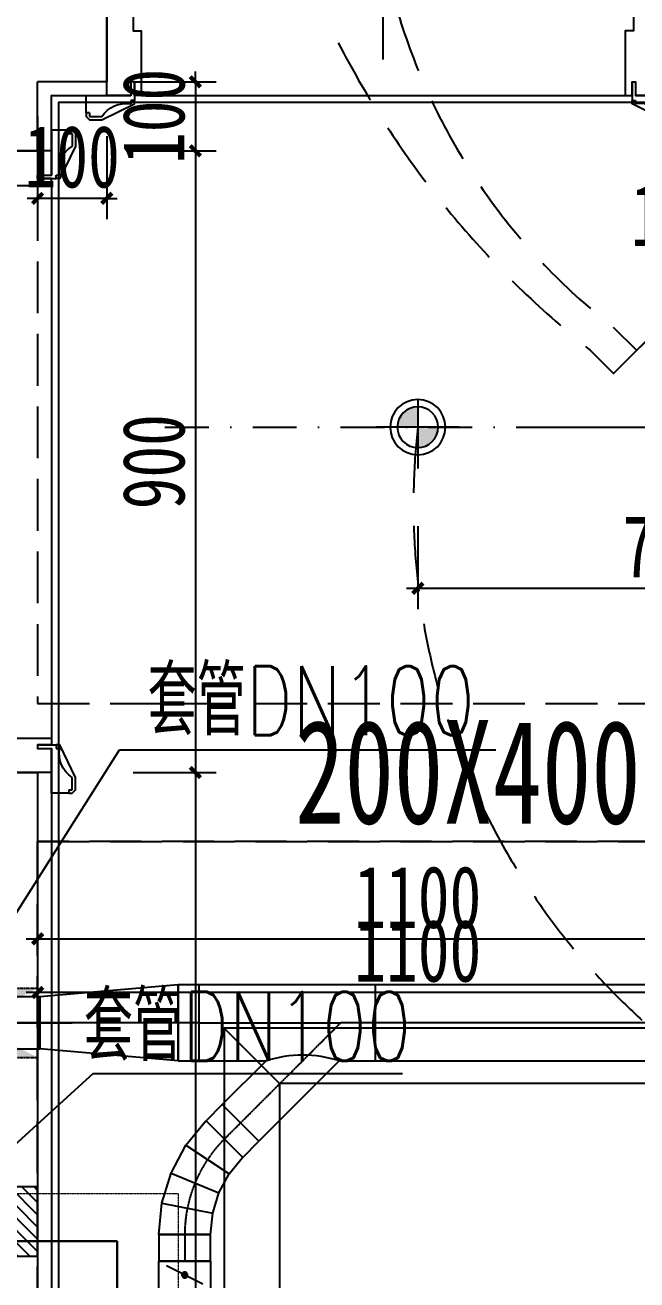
# Model space of a CAD drawing. Header units: millimetres. Extents: x -297 to 39764, y -29258 to 20315.
# Drawn here: x 10844 to 11729, y -19277 to -17460 of the extents above; entities that cross this region are included whole.
import ezdxf

# ---------------------------------------------------------------- set-up
doc = ezdxf.new("R2010")
doc.units = ezdxf.units.MM
for name, pattern in [('_DASH', [0.6, 0.4, -0.2]), ('CENTER2', [1.125, 0.75, -0.125, 0.125, -0.125]), ('DASH', [0.35, 0.25, -0.1]), ('DASHDOT', [1, 0.5, -0.25, 0, -0.25]), ('DASHDOT2', [12.7, 6.35, -3.175, 0, -3.175]), ('HIDDEN', [9.525, 6.35, -3.175]), ('HIDDEN2', [0.1875, 0.125, -0.0625])]:
    doc.linetypes.add(name, pattern=pattern)
doc.layers.get('Defpoints').update_dxf_attribs({"color": 250})
for name, color, linetype in [('.-P平面尺寸', 30, 'DASH'), ('.-P建筑梁位', 4, 'Continuous'), ('.P-中心线', 214, 'DASH'), ('.P-墙体尺寸标注', 252, 'Continuous'), ('.p-灯具连线', 6, 'Continuous'), ('.P-装饰轮廓', 180, 'Continuous'), ('.P-门', 4, 'Continuous'), ('.P-门套', 141, 'Continuous'), ('.PC-天花灯具', 203, 'Continuous'), ('.PC-天花造型', 163, 'Continuous'), ('.PC-灯具尺寸标注', 252, 'Continuous'), ('.PC-综合天花虚线层', 14, 'DASHDOT2'), ('.ZD-强电开关', 183, 'Continuous'), ('.ZD-插座虚线层', 214, 'DASH'), ('.ZD-点位标注', 252, 'Continuous'), ('.ZT-空调.检修口', 52, 'Continuous'), ('0-设备', 1, 'Continuous'), ('A-Wall', 2, 'Continuous'), ('A-索引', 57, 'Continuous'), ('DUCT-新风中心线', 5, 'CENTER2'), ('DUCT-新风管', 3, 'Continuous'), ('DUCT-新风管端线', 2, 'Continuous'), ('DUCT-新风阀门', 7, 'Continuous'), ('留孔', 1, 'Continuous'), ('空调套管', 1, 'Continuous')]:
    doc.layers.add(name, color=color, linetype=linetype)
doc.layers.add('ACS_DLJ_LNSG', color=4, linetype='DASHDOT', lineweight=20)
doc.layers.add('ACS_DLJ_QYG', color=1, linetype='Continuous', lineweight=30)
doc.styles.add('GOA_01_thin_0.75', font='romans.shx', dxfattribs={"width": 0.75, "bigfont": 'hzdx.shx'})
doc.styles.add('宋体', font='', dxfattribs={"width": 0.7, "height": 5})
doc.styles.add('文字样式', font='', dxfattribs={"width": 0.75})
doc.styles.get('宋体').set_extended_font_data('SimSun')
doc.styles.get('文字样式').set_extended_font_data('SimSun')
doc.dimstyles.new('西安1-40（内部尺寸）', dxfattribs={"dimscale": 30, "dimtxt": 3, "dimasz": 0.5, "dimexe": 1, "dimexo": 1, "dimgap": 0.5, "dimtad": 1, "dimdec": 0, "dimrnd": 5, "dimtxsty": '文字样式', "dimblk": 'ARCHTICK', "dimcen": 1, "dimdle": 0.55, "dimclrd": 252, "dimclre": 252, "dimclrt": 30, "dimadec": 0, "dimazin": 0, "dimtfac": 1, "dimtdec": 0, "dimtix": 1, "dimtmove": 2, "dimatfit": 3, "dimfxl": 5, "dimfxlon": 1, "dimarcsym": 0})

# ---------------------------------------------------------------- blocks, each defined once
blk = doc.blocks.new('A$C303A7B2C')
at = {"layer": '.P-门套', "ltscale": 300}
for p, q in [((-60, 25), (-65, 25)), ((-65, 25), (-65, 0)), ((-60, 25), (-60, 30)), ((-60, 30), (-42, 30)), ((-65, 0), (0, 0)), ((0, 7), (0, 11.4)), ((5, 7), (0, 7)), ((0, -20), (0, 0)), ((5, -20), (5, 7)), ((5, -20), (0, -20))]:
    blk.add_line(p, q, dxfattribs=at)
for centre, radius, start, end in [((-7.7, 52.1), 40.8, 212.7332, 280.031), ((-0.5, 11.4), 0.5, 0, 100.031)]:
    blk.add_arc(centre, radius, start, end, dxfattribs=at)
at = {"layer": 'A-索引', "color": 5}
blk.add_lwpolyline([(-65, 25), (-65, 30), (-60, 35), (-42, 35), (5, 12), (5, 7)], dxfattribs=at)
blk = doc.blocks.new('*U62')
at = {"layer": '.P-门'}
blk.add_lwpolyline([(-88, 0), (-88, -824), (-38, -824), (-38, 0)], close=True, dxfattribs=at)
at = {"layer": '.P-门', "color": 251, "linetype": 'DASH', "ltscale": 0.05}
blk.add_arc((-38, 0), 824, 180, 270, dxfattribs=at)
at = {"layer": '.P-门套', "ltscale": 15}
for points in [[(-860, 240), (-860, 220), (-865, 220), (-865, 240), (-900, 240), (-900, 0), (-875, 0), (-875, 20), (-870, 20), (-870, 0), (-862, 0), (-862, 0), (-862, 56), (-850, 56), (-850, 240)], [(-40, 240), (-40, 220), (-35, 220), (-35, 240), (0, 240), (0, 0), (-25, 0), (-25, 20), (-30, 20), (-30, 0), (-38, 0), (-38, 0), (-38, 56), (-50, 56), (-50, 240)]]:
    blk.add_lwpolyline(points, close=True, dxfattribs=at)
at = {"layer": '.P-门套', "linetype": 'ByBlock'}
blk.add_blockref('A$C303A7B2C', (-865, 240), dxfattribs=at)
at = {"layer": '.P-门套', "linetype": 'ByBlock', "xscale": -1}
blk.add_blockref('A$C303A7B2C', (-35, 240), dxfattribs=at)
at = {"layer": '.P-门套', "linetype": 'ByBlock', "xscale": -1, "rotation": 180}
blk.add_blockref('A$C303A7B2C', (-875, 0), dxfattribs=at)
at = {"layer": '.P-门套', "linetype": 'ByBlock', "rotation": 180}
blk.add_blockref('A$C303A7B2C', (-25, 0), dxfattribs=at)
blk = doc.blocks.new('_ArchTick')
at = {"color": 0, "linetype": 'ByBlock', "const_width": 0.4}
blk.add_lwpolyline([(-0.5, -0.5), (0.5, 0.5)], dxfattribs=at)
blk = doc.blocks.new('*D182')
at = {"layer": '.-P平面尺寸', "color": 252, "lineweight": -2, "transparency": 16777216}
for p, q in [((10861.9, -18632.9), (10861.9, -18812.9)), ((11961.9, -18632.9), (11961.9, -18812.9)), ((10845.4, -18782.9), (11978.4, -18782.9))]:
    blk.add_line(p, q, dxfattribs=at)
at = {"layer": 'Defpoints', "color": 0, "transparency": 16777216}
for p in [(10861.9, -18577.9), (11961.9, -18592.1), (11961.9, -18782.9)]:
    blk.add_point(p, dxfattribs=at)
at = {"layer": '.-P平面尺寸', "color": 252, "lineweight": -2, "transparency": 16777216, "xscale": 15, "yscale": 15, "zscale": 15, "rotation": 180}
blk.add_blockref('_ArchTick', (10861.9, -18782.9), dxfattribs=at)
at = {"layer": '.-P平面尺寸', "color": 252, "lineweight": -2, "transparency": 16777216, "xscale": 15, "yscale": 15, "zscale": 15}
blk.add_blockref('_ArchTick', (11961.9, -18782.9), dxfattribs=at)
at = {"layer": '.-P平面尺寸', "color": 30, "transparency": 16777216, "insert": (11411.9, -18722.9), "char_height": 90, "attachment_point": 5, "style": '文字样式'}
blk.add_mtext('1100', dxfattribs=at)
blk = doc.blocks.new('*U68')
at = {"layer": '.P-门'}
blk.add_lwpolyline([(0, 88), (-724, 88), (-724, 38), (0, 38)], close=True, dxfattribs=at)
at = {"layer": '.P-门', "color": 250, "linetype": 'DASH', "ltscale": 15}
blk.add_arc((-1.1, 39.1), 722.9, 89.9118, 180.0882, dxfattribs=at)
at = {"layer": '.P-门套', "ltscale": 15}
for points in [[(150, 760), (130, 760), (130, 765), (150, 765), (150, 800), (0, 800), (0, 775), (20, 775), (20, 770), (0, 770), (0, 762), (0, 762), (56, 762), (56, 750), (150, 750)], [(150, 40), (130, 40), (130, 35), (150, 35), (150, 0), (0, 0), (0, 25), (20, 25), (20, 30), (0, 30), (0, 38), (0, 38), (56, 38), (56, 50), (150, 50)]]:
    blk.add_lwpolyline(points, close=True, dxfattribs=at)
at = {"layer": '.P-门套', "linetype": 'ByBlock', "xscale": -1}
for p, rotation in [((0, 775), 90), ((150, 35), 270)]:
    blk.add_blockref('A$C303A7B2C', p, dxfattribs=dict(at, rotation=rotation))
at = {"layer": '.P-门套', "linetype": 'ByBlock'}
for p, rotation in [((150, 765), 270), ((0, 25), 90)]:
    blk.add_blockref('A$C303A7B2C', p, dxfattribs=dict(at, rotation=rotation))
blk = doc.blocks.new('A$Cd2e37dc6')
at = {"layer": '.-P建筑梁位', "color": 4, "linetype": 'DASH', "ltscale": 300}
for p, q in [((3900, 11078.4), (5800, 11078.4)), ((8250, 10878.4), (3900, 10878.4))]:
    blk.add_line(p, q, dxfattribs=at)
for points in [[(3900, 11928.4), (3900, 11078.4)], [(3900, 10878.4), (3900, 10243)], [(8700, 7978.4), (9700, 7978.4), (9700, 3078.4), (3900, 3078.4), (3900, 7878.4), (3900, 10878.4), (8700, 10878.4), (8700, 7978.4)]]:
    blk.add_lwpolyline(points, dxfattribs=at)
at = {"layer": '.-P建筑梁位', "color": 250, "linetype": 'DASH', "ltscale": 300, "style": '宋体', "width": 0.7}
blk.add_text('200X400', height=150, dxfattribs=at).set_placement((4272.5, 10904.5))
blk = doc.blocks.new('防眩光射灯')
h = blk.add_hatch(color=256)
h.dxf.hatch_style = 1
h.paths.add_polyline_path([(29.6, 0, 0.414214), (0, 29.6), (0, 0)])
h.paths.add_polyline_path([(0, 0), (-29.6, 0, 0.414214), (0, -29.6)])
for p, q in [((0, 40), (0, -60)), ((-60, 0), (60, 0))]:
    blk.add_line(p, q)
blk.add_lwpolyline([(0, 112, 0, 50, 0), (0, 87.2, 0, 0, 0), (0, 40, 0, 0, 0)], format="xyseb")
blk.add_circle((0, 0), 40)
at = {"color": 250}
blk.add_circle((0, 0), 29.6, dxfattribs=at)
blk = doc.blocks.new('retrrrrrrrr')
at = {"layer": '空调套管'}
h = blk.add_hatch(dxfattribs=at)
h.set_pattern_fill('ANSI31', color=250, scale=100, angle=-90)
h.set_pattern_definition([(315, (-41858.443, 56677.887), (8.8388348, 8.8388348), [])])
h.paths.add_polyline_path([(-88605.41381, 15731.11591), (-88405.41381, 15731.11591), (-88405.41381, 15831.11591), (-88605.41381, 15831.11591)])
at = {"layer": '0-设备', "color": 250}
for p, q in [((-88505.41381, 16118.7175), (-88287.16796, 16464.0911)), ((-88287.16796, 16464.0911), (-87742.64325, 16464.0911))]:
    blk.add_line(p, q, dxfattribs=at)
at = {"layer": 'ACS_DLJ_LNSG', "color": 250}
for p, q in [((-90682.64456, 15821.39079), (-88202.2038, 15821.39079)), ((-88202.2038, 15821.39079), (-88202.2038, 12586.13771))]:
    blk.add_line(p, q, dxfattribs=at)
at = {"layer": 'ACS_DLJ_QYG', "color": 250}
for p, q in [((-90794.39402, 15752.83079), (-88290.54307, 15752.83079)), ((-88290.54307, 15752.83079), (-88290.54307, 13051.44935))]:
    blk.add_line(p, q, dxfattribs=at)
at = {"layer": 'DUCT-新风中心线', "color": 250}
for p, q in [((-88402.2641, 16068.7175), (-88635.41381, 16068.7175)), ((-88202.2641, 16068.7175), (-88402.2641, 16068.7175)), ((-88171.92887, 16068.7175), (-88202.2641, 16068.7175)), ((-88171.92887, 16068.7175), (-87966.97887, 16068.7175)), ((-88111.90041, 15923.79597), (-87966.97887, 16068.7175)), ((-87916.97887, 16068.7175), (-87966.97887, 16068.7175)), ((-85575.9643, 16068.7175), (-87916.97887, 16068.7175)), ((-88135.27977, 15900.41661), (-88111.90041, 15923.79597)), ((-88135.35048, 15900.3459), (-88135.27977, 15900.41661)), ((-88192.6021, 15762.02826), (-88192.6021, 15762.12826)), ((-88192.6021, 15762.02826), (-88192.6021, 15723.66514))]:
    blk.add_line(p, q, dxfattribs=at)
blk.add_arc((-87997.13284, 15762.12826), 195.46926, 135, 180, dxfattribs=at)
at = {"layer": 'DUCT-新风管', "color": 250}
for p, q in [((-88202.2641, 16123.7175), (-88402.2641, 16106.2175)), ((-88171.92887, 16123.7175), (-88202.2641, 16123.7175)), ((-87916.97887, 16123.7175), (-88171.92887, 16123.7175)), ((-85575.9643, 16123.7175), (-87916.97887, 16123.7175)), ((-88402.2641, 16106.2175), (-88635.41381, 16106.2175)), ((-88402.2641, 16105.49695), (-88402.2641, 16106.2175)), ((-88402.2641, 16105.49695), (-88402.2641, 16106.2175)), ((-88402.2641, 16103.36298), (-88402.2641, 16105.49695)), ((-88402.2641, 16103.36298), (-88402.2641, 16105.49695)), ((-88402.2641, 16099.89761), (-88402.2641, 16103.36298)), ((-88402.2641, 16099.89761), (-88402.2641, 16103.36298)), ((-88402.2641, 16095.23401), (-88402.2641, 16099.89761)), ((-88402.2641, 16095.23401), (-88402.2641, 16099.89761)), ((-88402.2641, 16089.55138), (-88402.2641, 16095.23401)), ((-88402.2641, 16089.55138), (-88402.2641, 16095.23401)), ((-88402.2641, 16083.06813), (-88402.2641, 16089.55138)), ((-88402.2641, 16083.06813), (-88402.2641, 16089.55138)), ((-88402.2641, 16076.03339), (-88402.2641, 16083.06813)), ((-88402.2641, 16076.03339), (-88402.2641, 16083.06813)), ((-88402.2641, 16068.7175), (-88402.2641, 16076.03339)), ((-88402.2641, 16068.7175), (-88402.2641, 16076.03339)), ((-88402.2641, 16061.40161), (-88402.2641, 16068.7175)), ((-88402.2641, 16061.40161), (-88402.2641, 16068.7175)), ((-88402.2641, 16054.36687), (-88402.2641, 16061.40161)), ((-88402.2641, 16054.36687), (-88402.2641, 16061.40161)), ((-88402.2641, 16047.88362), (-88402.2641, 16054.36687)), ((-88402.2641, 16047.88362), (-88402.2641, 16054.36687)), ((-88402.2641, 16042.201), (-88402.2641, 16047.88362)), ((-88402.2641, 16042.201), (-88402.2641, 16047.88362)), ((-88402.2641, 16037.53739), (-88402.2641, 16042.201)), ((-88402.2641, 16037.53739), (-88402.2641, 16042.201)), ((-88635.41381, 16031.2175), (-88402.2641, 16031.2175)), ((-88402.2641, 16034.07202), (-88402.2641, 16037.53739)), ((-88402.2641, 16034.07202), (-88402.2641, 16037.53739)), ((-88402.2641, 16031.93805), (-88402.2641, 16034.07202)), ((-88402.2641, 16031.93805), (-88402.2641, 16034.07202)), ((-88402.2641, 16031.2175), (-88402.2641, 16031.93805)), ((-88402.2641, 16031.2175), (-88402.2641, 16031.93805)), ((-88202.2641, 16013.7175), (-88402.2641, 16031.2175)), ((-88202.2641, 16013.7175), (-88171.92887, 16013.7175)), ((-88171.92887, 16013.7175), (-88075.01188, 16013.7175)), ((-88138.41691, 15950.31247), (-88075.01188, 16013.7175)), ((-87968.94586, 16013.7175), (-88085.3839, 15897.27946)), ((-87968.94586, 16013.7175), (-87916.97887, 16013.7175)), ((-87916.97887, 16013.7175), (-85575.9643, 16013.7175)), ((-88138.41691, 15950.31247), (-88161.79627, 15926.93311)), ((-88190.8397, 15891.55904), (-88161.86698, 15926.8624)), ((-88161.86698, 15926.8624), (-88161.79627, 15926.93311)), ((-88108.76326, 15873.9001), (-88085.3839, 15897.27946)), ((-88212.36837, 15851.28173), (-88190.8397, 15891.55904)), ((-88128.47948, 15849.89128), (-88108.83397, 15873.82939)), ((-88108.83397, 15873.82939), (-88108.76326, 15873.9001)), ((-88225.62566, 15807.57831), (-88212.36837, 15851.28173)), ((-88143.0774, 15822.58048), (-88128.47948, 15849.89128)), ((-88230.1021, 15762.12826), (-88225.62566, 15807.57831)), ((-88152.06676, 15792.94653), (-88143.0774, 15822.58048)), ((-88155.1021, 15762.12826), (-88152.06676, 15792.94653)), ((-88230.1021, 15762.02826), (-88230.1021, 15762.12826)), ((-88230.1021, 15762.02826), (-88230.1021, 15723.66514)), ((-88155.1021, 15762.02826), (-88155.1021, 15762.12826)), ((-88155.1021, 15723.66514), (-88155.1021, 15762.02826)), ((-88230.1021, 15683.66514), (-88230.1021, 15723.66514)), ((-88155.1021, 15723.66514), (-88155.1021, 15683.66514))]:
    blk.add_line(p, q, dxfattribs=at)
blk.add_arc((-88021.97887, 15844.89576), 176.95559, 72.56061223, 107.43938777, dxfattribs=at)
at = {"layer": 'DUCT-新风管端线', "color": 250}
for p, q in [((-88202.2641, 16123.7175), (-88202.2641, 16013.7175)), ((-88202.2641, 16013.7175), (-88202.2641, 16123.7175)), ((-88171.92887, 16013.7175), (-88171.92887, 16123.7175)), ((-88171.92887, 16013.7175), (-88171.92887, 16123.7175)), ((-87916.97887, 16123.7175), (-87916.97887, 16013.7175)), ((-87916.97887, 16123.7175), (-87916.97887, 16013.7175)), ((-88402.2641, 16106.2175), (-88402.2641, 16031.2175)), ((-88085.3839, 15897.27946), (-88138.41691, 15950.31247)), ((-88085.3839, 15897.27946), (-88138.41691, 15950.31247)), ((-88161.79627, 15926.93311), (-88108.76326, 15873.9001)), ((-88161.79627, 15926.93311), (-88108.76326, 15873.9001)), ((-88190.8397, 15891.55904), (-88128.47948, 15849.89128)), ((-88212.36837, 15851.28173), (-88143.0774, 15822.58048)), ((-88225.62566, 15807.57831), (-88152.06676, 15792.94653)), ((-88155.1021, 15762.02826), (-88230.1021, 15762.02826)), ((-88230.1021, 15762.02826), (-88155.1021, 15762.02826)), ((-88230.1021, 15723.66514), (-88155.1021, 15723.66514)), ((-88155.1021, 15723.66514), (-88230.1021, 15723.66514))]:
    blk.add_line(p, q, dxfattribs=at)
at = {"layer": 'DUCT-新风阀门', "color": 250}
for p, q in [((-88166.3521, 15690.54014), (-88218.8521, 15716.79014)), ((-88196.71447, 15704.25641), (-88196.75206, 15703.46746)), ((-88196.75206, 15703.46746), (-88196.63965, 15702.68564)), ((-88196.52826, 15705.024), (-88196.71447, 15704.25641)), ((-88196.63965, 15702.68564), (-88196.38131, 15701.93923)), ((-88196.20014, 15705.74248), (-88196.52826, 15705.024)), ((-88196.38131, 15701.93923), (-88195.98639, 15701.2552)), ((-88195.74198, 15706.38587), (-88196.20014, 15705.74248)), ((-88195.98639, 15701.2552), (-88195.46914, 15700.65827)), ((-88195.17034, 15706.93093), (-88195.74198, 15706.38587)), ((-88195.46914, 15700.65827), (-88194.84828, 15700.17002)), ((-88195.38711, 15704.06557), (-88195.41256, 15703.53126)), ((-88195.41256, 15703.53126), (-88195.33644, 15703.0018)), ((-88195.261, 15704.5854), (-88195.38711, 15704.06557)), ((-88195.33644, 15703.0018), (-88195.16149, 15702.49631)), ((-88195.03879, 15705.07197), (-88195.261, 15704.5854)), ((-88194.50588, 15707.35796), (-88195.17034, 15706.93093)), ((-88195.16149, 15702.49631), (-88194.89403, 15702.03306)), ((-88194.72852, 15705.5077), (-88195.03879, 15705.07197)), ((-88194.89403, 15702.03306), (-88194.54374, 15701.62881)), ((-88194.84828, 15700.17002), (-88194.14623, 15699.80808)), ((-88194.34138, 15705.87683), (-88194.72852, 15705.5077)), ((-88194.59392, 15703.95152), (-88194.61212, 15703.56939)), ((-88194.61212, 15703.56939), (-88194.55768, 15703.19072)), ((-88194.50373, 15704.3233), (-88194.59392, 15703.95152)), ((-88194.55768, 15703.19072), (-88194.43255, 15702.8292)), ((-88194.54374, 15701.62881), (-88194.12327, 15701.29815)), ((-88193.7726, 15707.65152), (-88194.50588, 15707.35796)), ((-88194.3448, 15704.67129), (-88194.50373, 15704.3233)), ((-88194.43255, 15702.8292), (-88194.24127, 15702.49789)), ((-88194.12289, 15704.98292), (-88194.3448, 15704.67129)), ((-88193.89139, 15706.16602), (-88194.34138, 15705.87683)), ((-88194.24127, 15702.49789), (-88193.99075, 15702.20877)), ((-88194.14623, 15699.80808), (-88193.38837, 15699.58556)), ((-88194.12327, 15701.29815), (-88193.64783, 15701.05304)), ((-88193.84602, 15705.24692), (-88194.12289, 15704.98292)), ((-88193.99075, 15702.20877), (-88193.69003, 15701.97229)), ((-88193.3948, 15706.36483), (-88193.89139, 15706.16602)), ((-88193.52419, 15705.45375), (-88193.84602, 15705.24692)), ((-88192.99702, 15707.801), (-88193.7726, 15707.65152)), ((-88193.69003, 15701.97229), (-88193.34999, 15701.79699)), ((-88193.64783, 15701.05304), (-88193.13458, 15700.90233)), ((-88193.16903, 15705.59593), (-88193.52419, 15705.45375)), ((-88192.86955, 15706.46606), (-88193.3948, 15706.36483)), ((-88193.38837, 15699.58556), (-88192.6021, 15699.51048)), ((-88193.34999, 15701.79699), (-88192.98293, 15701.6892)), ((-88192.79338, 15705.66833), (-88193.16903, 15705.59593)), ((-88193.13458, 15700.90233), (-88192.6021, 15700.85149)), ((-88192.20717, 15707.801), (-88192.99702, 15707.801)), ((-88192.98293, 15701.6892), (-88192.6021, 15701.65284)), ((-88192.33464, 15706.46606), (-88192.86955, 15706.46606)), ((-88192.41082, 15705.66833), (-88192.79338, 15705.66833)), ((-88192.6021, 15701.65284), (-88192.22127, 15701.6892)), ((-88192.6021, 15700.85149), (-88192.06961, 15700.90233)), ((-88192.6021, 15699.51048), (-88191.81582, 15699.58556)), ((-88192.03517, 15705.59593), (-88192.41082, 15705.66833)), ((-88191.8094, 15706.36483), (-88192.33464, 15706.46606)), ((-88192.22127, 15701.6892), (-88191.8542, 15701.79699)), ((-88191.43159, 15707.65152), (-88192.20717, 15707.801)), ((-88192.06961, 15700.90233), (-88191.55637, 15701.05304)), ((-88191.68001, 15705.45375), (-88192.03517, 15705.59593)), ((-88191.8542, 15701.79699), (-88191.51416, 15701.97229)), ((-88191.81582, 15699.58556), (-88191.05796, 15699.80808)), ((-88191.31281, 15706.16602), (-88191.8094, 15706.36483)), ((-88191.35817, 15705.24692), (-88191.68001, 15705.45375)), ((-88191.55637, 15701.05304), (-88191.08092, 15701.29815)), ((-88191.51416, 15701.97229), (-88191.21345, 15702.20877)), ((-88190.69832, 15707.35796), (-88191.43159, 15707.65152)), ((-88191.0813, 15704.98292), (-88191.35817, 15705.24692)), ((-88190.86281, 15705.87683), (-88191.31281, 15706.16602)), ((-88191.21345, 15702.20877), (-88190.96292, 15702.49789)), ((-88190.85939, 15704.67129), (-88191.0813, 15704.98292)), ((-88191.08092, 15701.29815), (-88190.66045, 15701.62881)), ((-88191.05796, 15699.80808), (-88190.35591, 15700.17002)), ((-88190.96292, 15702.49789), (-88190.77164, 15702.8292)), ((-88190.47568, 15705.5077), (-88190.86281, 15705.87683)), ((-88190.70047, 15704.3233), (-88190.85939, 15704.67129)), ((-88190.77164, 15702.8292), (-88190.64652, 15703.19072)), ((-88190.61028, 15703.95152), (-88190.70047, 15704.3233)), ((-88190.03385, 15706.93093), (-88190.69832, 15707.35796)), ((-88190.66045, 15701.62881), (-88190.31016, 15702.03306)), ((-88190.64652, 15703.19072), (-88190.59207, 15703.56939)), ((-88190.59207, 15703.56939), (-88190.61028, 15703.95152)), ((-88190.1654, 15705.07197), (-88190.47568, 15705.5077)), ((-88190.35591, 15700.17002), (-88189.73505, 15700.65827)), ((-88190.31016, 15702.03306), (-88190.04271, 15702.49631)), ((-88189.94319, 15704.5854), (-88190.1654, 15705.07197)), ((-88190.04271, 15702.49631), (-88189.86775, 15703.0018)), ((-88189.46221, 15706.38587), (-88190.03385, 15706.93093)), ((-88189.81708, 15704.06557), (-88189.94319, 15704.5854)), ((-88189.86775, 15703.0018), (-88189.79163, 15703.53126)), ((-88189.79163, 15703.53126), (-88189.81708, 15704.06557)), ((-88189.73505, 15700.65827), (-88189.21781, 15701.2552)), ((-88189.00405, 15705.74248), (-88189.46221, 15706.38587)), ((-88189.21781, 15701.2552), (-88188.82288, 15701.93923)), ((-88188.67593, 15705.024), (-88189.00405, 15705.74248)), ((-88188.82288, 15701.93923), (-88188.56454, 15702.68564)), ((-88188.48972, 15704.25641), (-88188.67593, 15705.024)), ((-88188.56454, 15702.68564), (-88188.45214, 15703.46746)), ((-88188.45214, 15703.46746), (-88188.48972, 15704.25641))]:
    blk.add_line(p, q, dxfattribs=at)
at = {"layer": '留孔', "color": 250, "linetype": 'HIDDEN2', "ltscale": 0.5}
for p, q in [((-88605.41381, 16118.71751), (-88405.41381, 16118.7175)), ((-88405.41381, 16118.7175), (-88405.41381, 16018.7175)), ((-88605.41381, 16018.71751), (-88405.41381, 16018.7175))]:
    blk.add_line(p, q, dxfattribs=at)
at = {"layer": '留孔', "color": 250}
blk.add_line((-88655.41381, 16068.71751), (-88355.41381, 16068.7175), dxfattribs=at)
at = {"layer": '留孔', "color": 250, "linetype": 'HIDDEN2', "ltscale": 0.5}
blk.add_solid([(-88605.41381, 16018.71751), (-88405.41381, 16018.7175), (-88405.41381, 16118.7175), (-88605.41381, 16118.71751)], dxfattribs=at)
at = {"layer": '空调套管', "color": 250}
for points in [[(-88324.88702, 15995.16232), (-88505.41381, 15831.11591)], [(-88324.88702, 15995.16232), (-87877.52486, 15995.16232)]]:
    blk.add_lwpolyline(points, dxfattribs=at)
blk.add_lwpolyline([(-88605.41381, 15831.11591), (-88605.41381, 15731.11591), (-88405.41381, 15731.11591), (-88405.41381, 15831.11591)], close=True, dxfattribs=at)
at = {"layer": '0-设备', "color": 250, "insert": (-88246.44449, 16584.96576), "char_height": 100, "width": 597.1388019, "attachment_point": 1, "style": 'GOA_01_thin_0.75'}
blk.add_mtext('套管DN100', dxfattribs=at)
at = {"layer": '空调套管', "color": 250, "insert": (-88338.58664, 16113.51098), "char_height": 100, "width": 597.1388019, "attachment_point": 1, "style": 'GOA_01_thin_0.75'}
blk.add_mtext('套管DN100', dxfattribs=at)
blk = doc.blocks.new('*D692')
at = {"layer": '.P-墙体尺寸标注', "color": 252, "linetype": 'ByBlock', "lineweight": -2, "transparency": 16777216}
for p, q in [((10861.9, -18770.5), (10861.9, -18890.5)), ((11961.9, -18770.5), (11961.9, -18890.5)), ((11978.4, -18860.5), (10845.4, -18860.5))]:
    blk.add_line(p, q, dxfattribs=at)
at = {"layer": 'Defpoints', "color": 0, "linetype": 'ByBlock', "transparency": 16777216}
for p in [(10861.9, -18542.1), (11961.9, -18642.1), (10861.9, -18860.5)]:
    blk.add_point(p, dxfattribs=at)
at = {"layer": '.P-墙体尺寸标注', "color": 252, "linetype": 'ByBlock', "lineweight": -2, "transparency": 16777216, "xscale": 15, "yscale": 15, "zscale": 15, "rotation": 180}
blk.add_blockref('_ArchTick', (10861.9, -18860.5), dxfattribs=at)
at = {"layer": '.P-墙体尺寸标注', "color": 252, "linetype": 'ByBlock', "lineweight": -2, "transparency": 16777216, "xscale": 15, "yscale": 15, "zscale": 15}
blk.add_blockref('_ArchTick', (11961.9, -18860.5), dxfattribs=at)
at = {"layer": '.P-墙体尺寸标注', "color": 30, "linetype": 'ByBlock', "transparency": 16777216, "insert": (11411.9, -18800.5), "char_height": 90, "attachment_point": 5, "style": '文字样式'}
blk.add_mtext('1100', dxfattribs=at)
blk = doc.blocks.new('*D706')
at = {"layer": '.P-墙体尺寸标注', "color": 252, "linetype": 'ByBlock', "lineweight": -2, "transparency": 16777216}
for p, q in [((11761.9, -78.7), (11761.9, -198.7)), ((10961.9, -258.7), (10961.9, -138.7)), ((11778.4, -168.7), (10945.4, -168.7))]:
    blk.add_line(p, q, dxfattribs=at)
at = {"layer": 'Defpoints', "color": 0, "linetype": 'ByBlock', "transparency": 16777216}
for p in [(11761.9, 0), (10961.9, -168.7), (10961.9, -17542.1)]:
    blk.add_point(p, dxfattribs=at)
at = {"layer": '.P-墙体尺寸标注', "color": 252, "linetype": 'ByBlock', "lineweight": -2, "transparency": 16777216, "xscale": 15, "yscale": 15, "zscale": 15, "rotation": 180}
blk.add_blockref('_ArchTick', (10961.9, -168.7), dxfattribs=at)
at = {"layer": '.P-墙体尺寸标注', "color": 252, "linetype": 'ByBlock', "lineweight": -2, "transparency": 16777216, "xscale": 15, "yscale": 15, "zscale": 15}
blk.add_blockref('_ArchTick', (11761.9, -168.7), dxfattribs=at)
at = {"layer": '.P-墙体尺寸标注', "color": 30, "linetype": 'ByBlock', "transparency": 16777216, "insert": (11361.9, -108.7), "char_height": 90, "attachment_point": 5, "style": '文字样式'}
blk.add_mtext('800', dxfattribs=at)
blk = doc.blocks.new('*D707')
at = {"layer": '.P-墙体尺寸标注', "color": 252, "linetype": 'ByBlock', "lineweight": -2, "transparency": 16777216}
for p, q in [((10861.9, -17620.8), (10861.9, -17740.8)), ((10961.9, -17620.8), (10961.9, -17740.8)), ((10861.9, -17710.8), (10846.9, -17710.8)), ((10961.9, -17710.8), (10861.9, -17710.8)), ((10961.9, -17710.8), (10976.9, -17710.8))]:
    blk.add_line(p, q, dxfattribs=at)
at = {"layer": 'Defpoints', "color": 0, "linetype": 'ByBlock', "transparency": 16777216}
for p in [(10861.9, -17542.1), (10961.9, -17542.1), (10861.9, -17710.8)]:
    blk.add_point(p, dxfattribs=at)
at = {"layer": '.P-墙体尺寸标注', "color": 252, "linetype": 'ByBlock', "lineweight": -2, "transparency": 16777216, "xscale": 15, "yscale": 15, "zscale": 15}
blk.add_blockref('_ArchTick', (10861.9, -17710.8), dxfattribs=at)
at = {"layer": '.P-墙体尺寸标注', "color": 252, "linetype": 'ByBlock', "lineweight": -2, "transparency": 16777216, "xscale": 15, "yscale": 15, "zscale": 15, "rotation": 180}
blk.add_blockref('_ArchTick', (10961.9, -17710.8), dxfattribs=at)
at = {"layer": '.P-墙体尺寸标注', "color": 30, "linetype": 'ByBlock', "transparency": 16777216, "insert": (10911.9, -17650.8), "char_height": 90, "attachment_point": 5, "style": '文字样式'}
blk.add_mtext('100', dxfattribs=at)
blk = doc.blocks.new('*D708')
at = {"layer": '.P-墙体尺寸标注', "color": 252, "linetype": 'ByBlock', "lineweight": -2, "transparency": 16777216}
for p, q in [((11090.1, -17542.1), (11090.1, -17527.1)), ((11000.1, -17542.1), (11120.1, -17542.1)), ((11090.1, -17542.1), (11090.1, -17642.1)), ((11000.1, -17642.1), (11120.1, -17642.1)), ((11090.1, -17642.1), (11090.1, -17657.1))]:
    blk.add_line(p, q, dxfattribs=at)
at = {"layer": 'Defpoints', "color": 0, "linetype": 'ByBlock', "transparency": 16777216}
for p in [(10861.9, -17542.1), (10861.9, -17642.1), (11090.1, -17642.1)]:
    blk.add_point(p, dxfattribs=at)
at = {"layer": '.P-墙体尺寸标注', "color": 252, "linetype": 'ByBlock', "lineweight": -2, "transparency": 16777216, "xscale": 15, "yscale": 15, "zscale": 15}
for p, rotation in [((11090.1, -17542.1), 270), ((11090.1, -17642.1), 90)]:
    blk.add_blockref('_ArchTick', p, dxfattribs=dict(at, rotation=rotation))
at = {"layer": '.P-墙体尺寸标注', "color": 30, "linetype": 'ByBlock', "transparency": 16777216, "insert": (11030.1, -17592.1), "char_height": 90, "attachment_point": 5, "rotation": 90, "style": '文字样式'}
blk.add_mtext('100', dxfattribs=at)
blk = doc.blocks.new('*D709')
at = {"layer": '.P-墙体尺寸标注', "color": 252, "linetype": 'ByBlock', "lineweight": -2, "transparency": 16777216}
for p, q in [((11090.1, -17625.6), (11090.1, -18558.6)), ((11000.1, -17642.1), (11120.1, -17642.1)), ((11000.1, -18542.1), (11120.1, -18542.1))]:
    blk.add_line(p, q, dxfattribs=at)
at = {"layer": 'Defpoints', "color": 0, "linetype": 'ByBlock', "transparency": 16777216}
for p in [(10861.9, -17642.1), (10861.9, -18542.1), (11090.1, -18542.1)]:
    blk.add_point(p, dxfattribs=at)
at = {"layer": '.P-墙体尺寸标注', "color": 252, "linetype": 'ByBlock', "lineweight": -2, "transparency": 16777216, "xscale": 15, "yscale": 15, "zscale": 15}
for p, rotation in [((11090.1, -17642.1), 90), ((11090.1, -18542.1), 270)]:
    blk.add_blockref('_ArchTick', p, dxfattribs=dict(at, rotation=rotation))
at = {"layer": '.P-墙体尺寸标注', "color": 30, "linetype": 'ByBlock', "transparency": 16777216, "insert": (11030.1, -18092.1), "char_height": 90, "attachment_point": 5, "rotation": 90, "style": '文字样式'}
blk.add_mtext('900', dxfattribs=at)
blk = doc.blocks.new('*D710')
at = {"layer": '.P-墙体尺寸标注', "color": 252, "linetype": 'ByBlock', "lineweight": -2, "transparency": 16777216}
for p, q in [((11090.1, -18525.6), (11090.1, -21458.6)), ((11000.1, -18542.1), (11120.1, -18542.1)), ((11000.1, -21442.1), (11120.1, -21442.1))]:
    blk.add_line(p, q, dxfattribs=at)
at = {"layer": 'Defpoints', "color": 0, "linetype": 'ByBlock', "transparency": 16777216}
for p in [(10861.9, -18542.1), (10861.9, -21442.1), (11090.1, -21442.1)]:
    blk.add_point(p, dxfattribs=at)
at = {"layer": '.P-墙体尺寸标注', "color": 252, "linetype": 'ByBlock', "lineweight": -2, "transparency": 16777216, "xscale": 15, "yscale": 15, "zscale": 15}
for p, rotation in [((11090.1, -18542.1), 90), ((11090.1, -21442.1), 270)]:
    blk.add_blockref('_ArchTick', p, dxfattribs=dict(at, rotation=rotation))
at = {"layer": '.P-墙体尺寸标注', "color": 30, "linetype": 'ByBlock', "transparency": 16777216, "insert": (11030.1, -19992.1), "char_height": 90, "attachment_point": 5, "rotation": 90, "style": '文字样式'}
blk.add_mtext('2900', dxfattribs=at)
blk = doc.blocks.new('*D902')
at = {"layer": '.PC-灯具尺寸标注', "color": 252, "linetype": 'ByBlock', "lineweight": -2, "transparency": 16777216}
for p, q in [((11411.9, -18185.4), (11411.9, -18305.4)), ((12141.9, -18185.4), (12141.9, -18305.4)), ((11395.4, -18275.4), (12158.4, -18275.4))]:
    blk.add_line(p, q, dxfattribs=at)
at = {"layer": 'Defpoints', "color": 0, "linetype": 'ByBlock', "transparency": 16777216}
for p in [(11411.9, -18042.1), (12141.9, -18042.1), (12141.9, -18275.4)]:
    blk.add_point(p, dxfattribs=at)
at = {"layer": '.PC-灯具尺寸标注', "color": 252, "linetype": 'ByBlock', "lineweight": -2, "transparency": 16777216, "xscale": 15, "yscale": 15, "zscale": 15, "rotation": 180}
blk.add_blockref('_ArchTick', (11411.9, -18275.4), dxfattribs=at)
at = {"layer": '.PC-灯具尺寸标注', "color": 252, "linetype": 'ByBlock', "lineweight": -2, "transparency": 16777216, "xscale": 15, "yscale": 15, "zscale": 15}
blk.add_blockref('_ArchTick', (12141.9, -18275.4), dxfattribs=at)
at = {"layer": '.PC-灯具尺寸标注', "color": 30, "linetype": 'ByBlock', "transparency": 16777216, "insert": (11776.9, -18215.4), "char_height": 90, "attachment_point": 5, "style": '文字样式'}
blk.add_mtext('730', dxfattribs=at)
blk = doc.blocks.new('双联开关')
blk.add_hatch(color=256).paths.add_polyline_path([(-59.6, 6.5, 1), (59.6, -6.5, 1)])
for p, q in [((272.9, 219.1), (0, 0)), ((336.3, 140.2), (272.9, 219.1))]:
    blk.add_line(p, q)
for points in [[(0, 0), (272.9, 219.1), (336.3, 140.2)], [(258.3, 77.6), (194.9, 156.5)]]:
    blk.add_lwpolyline(points)
blk.add_circle((0, 0), 60)
blk = doc.blocks.new('*D1033')
at = {"layer": '.ZD-点位标注', "color": 252, "linetype": 'ByBlock', "lineweight": -2, "transparency": 16777216}
for p, q in [((11761.9, -17705.6), (11761.9, -17825.6)), ((11911.9, -17705.6), (11911.9, -17825.6)), ((11745.4, -17795.6), (11928.4, -17795.6))]:
    blk.add_line(p, q, dxfattribs=at)
at = {"layer": 'Defpoints', "color": 0, "linetype": 'ByBlock', "transparency": 16777216}
for p in [(11761.9, -17542.1), (11911.9, -17542.1, 0), (11911.9, -17795.6)]:
    blk.add_point(p, dxfattribs=at)
at = {"layer": '.ZD-点位标注', "color": 252, "linetype": 'ByBlock', "lineweight": -2, "transparency": 16777216, "xscale": 15, "yscale": 15, "zscale": 15, "rotation": 180}
blk.add_blockref('_ArchTick', (11761.9, -17795.6), dxfattribs=at)
at = {"layer": '.ZD-点位标注', "color": 252, "linetype": 'ByBlock', "lineweight": -2, "transparency": 16777216, "xscale": 15, "yscale": 15, "zscale": 15}
blk.add_blockref('_ArchTick', (11911.9, -17795.6), dxfattribs=at)
at = {"layer": '.ZD-点位标注', "color": 30, "linetype": 'ByBlock', "transparency": 16777216, "insert": (11789, -17735.6), "char_height": 90, "attachment_point": 5, "style": '文字样式'}
blk.add_mtext('150', dxfattribs=at)

msp = doc.modelspace()

# ---------------------------------------------------------------- linework, layer by layer
at = {"layer": '.P-中心线', "linetype": 'DASH', "ltscale": 400}
msp.add_lwpolyline([(11597.6, -18042.1), (12836.4, -18042.1)], dxfattribs=at)
at = {"layer": '.p-灯具连线', "color": 6, "linetype": 'HIDDEN', "ltscale": 15}
for points in [[(11361.9, -16122.1, 0.383994), (11661.4, -17930.7, -6.710029)], [(11411.9, -18042.1, 0.322384), (11989.1, -19068.3, 2.593445)]]:
    msp.add_lwpolyline(points, format="xyb", dxfattribs=at)
at = {"layer": '.p-灯具连线', "color": 6, "linetype": 'HIDDEN', "ltscale": 15, "elevation": 0}
msp.add_lwpolyline([(11361.9, -17012.1, 0.282667), (11694.7, -17897.2, 1.914192)], format="xyb", dxfattribs=at)
at = {"layer": '.P-装饰轮廓'}
for points in [[(10881.9, -17642.1), (10881.9, -17562.1), (10961.9, -17562.1)], [(10881.9, -18542.1), (10881.9, -21442.1)]]:
    msp.add_lwpolyline(points, dxfattribs=at)
at = {"layer": '.PC-天花造型', "color": 8}
for p, q in [((11011.9, -17562.1), (11711.9, -17562.1)), ((10881.9, -17692.1), (10881.9, -18492.1))]:
    msp.add_line(p, q, dxfattribs=at)
at = {"layer": '.PC-天花造型', "color": 75}
msp.add_line((11131.9, -18912.1), (11211.9, -18992.1), dxfattribs=at)
at = {"layer": '.PC-天花造型'}
msp.add_lwpolyline([(16631.9, -26172.1), (16631.9, -22612.1), (16791.9, -22612.1), (16791.9, -22962.1), (18531.9, -22962.1), (18531.9, -22612.1), (19731.9, -22612.1), (19731.9, -21572.1), (15631.9, -21572.1), (15631.9, -18672.1), (11931.9, -18672.1), (11931.9, -18512.1), (12581.9, -18512.1), (12581.9, -17572.1), (10891.9, -17572.1), (10891.9, -26172.1)], dxfattribs=at)
msp.add_lwpolyline([(11131.9, -21572.1), (15391.9, -21572.1), (15391.9, -18912.1), (11131.9, -18912.1)], close=True, dxfattribs=at)
at = {"layer": '.PC-天花造型', "color": 75}
msp.add_lwpolyline([(11211.9, -21492.1), (15311.9, -21492.1), (15311.9, -18992.1), (11211.9, -18992.1)], close=True, dxfattribs=at)
at = {"layer": '.PC-综合天花虚线层', "linetype": 'DASHDOT2', "ltscale": 10}
for p, q in [((11361.9, -17509.7), (11361.9, -15920.6)), ((11046, -18042.1), (12559.6, -18042.1))]:
    msp.add_line(p, q, dxfattribs=at)
at = {"layer": '.ZD-插座虚线层', "linetype": '_DASH', "ltscale": 300}
msp.add_line((11676.6, -18042.1), (12761.4, -18042.1), dxfattribs=at)
at = {"layer": 'A-Wall', "color": 7}
for points in [[(10861.9, -17442.1), (10961.9, -17442.1), (10961.9, -17542.1), (10861.9, -17542.1)], [(10661.9, -17542.1), (10661.9, -17642.1), (10861.9, -17642.1), (10861.9, -17542.1)], [(10661.9, -19242.1), (10661.9, -18592.1), (10661.9, -18542.1), (10861.9, -18542.1), (10861.9, -21442.1)]]:
    msp.add_lwpolyline(points, dxfattribs=at)

# ---------------------------------------------------------------- block references
at = {"layer": '.-P建筑梁位'}
msp.add_blockref('A$Cd2e37dc6', (6961.9, -29520.5, 0), dxfattribs=at)
at = {"layer": '.P-门套', "rotation": 270}
for name, p in [('*U68', (10961.9, -17412.1)), ('*U62', (10641.9, -18542.1))]:
    msp.add_blockref(name, p, dxfattribs=at)
at = {"layer": '.PC-天花灯具', "xscale": -1, "rotation": 359.9999999677534}
msp.add_blockref('防眩光射灯', (11411.9, -18042.1), dxfattribs=at)
at = {"layer": '.ZD-强电开关', "color": 53, "xscale": 0.4724409495661744, "yscale": 0.4724409495661744, "zscale": 0.4724409495661744, "rotation": 186.3306308685075}
msp.add_blockref('双联开关', (11812, -17847.3), dxfattribs=at)
at = {"layer": '.ZT-空调.检修口', "color": 0}
msp.add_blockref('retrrrrrrrr', (99267.3, -34973.2), dxfattribs=at)

# ---------------------------------------------------------------- dimensions: what is measured, and where the dimension line sits
at = {"layer": '.-P平面尺寸'}
dim = msp.add_linear_dim(base=(11961.9, -18782.9), p1=(10861.9, -18577.9), p2=(11961.9, -18592.1), dimstyle='西安1-40（内部尺寸）', dxfattribs=at)
dim.commit()
dim.dimension.update_dxf_attribs({"geometry": '*D182', "text_midpoint": (11411.9, -18722.9)})
at = {"layer": '.P-墙体尺寸标注', "color": 1, "linetype": 'ByBlock'}
for base, p1, p2, picture, middle in [((10961.9, -168.7), (11761.9, 0), (10961.9, -17542.1), '*D706', (11361.9, -108.7)), ((10861.9, -17710.8), (10961.9, -17542.1), (10861.9, -17542.1), '*D707', (10911.9, -17650.8)), ((10861.9, -18860.5), (11961.9, -18642.1), (10861.9, -18542.1), '*D692', (11411.9, -18800.5))]:
    dim = msp.add_linear_dim(base=base, p1=p1, p2=p2, dimstyle='西安1-40（内部尺寸）', override={"dimfxl": 3}, dxfattribs=at)
    dim.commit()
    dim.dimension.update_dxf_attribs({"geometry": picture, "text_midpoint": middle})
for base, p1, p2, picture, middle in [((11090.1, -17642.1), (10861.9, -17542.1), (10861.9, -17642.1), '*D708', (11030.1, -17592.1)), ((11090.1, -18542.1), (10861.9, -17642.1), (10861.9, -18542.1), '*D709', (11030.1, -18092.1)), ((11090.1, -21442.1), (10861.9, -18542.1), (10861.9, -21442.1), '*D710', (11030.1, -19992.1))]:
    dim = msp.add_linear_dim(base=base, p1=p1, p2=p2, angle=90, dimstyle='西安1-40（内部尺寸）', override={"dimfxl": 3}, dxfattribs=at)
    dim.commit()
    dim.dimension.update_dxf_attribs({"geometry": picture, "text_midpoint": middle})
at = {"layer": '.PC-灯具尺寸标注', "color": 1, "linetype": 'ByBlock'}
dim = msp.add_linear_dim(base=(12141.9, -18275.4), p1=(11411.9, -18042.1), p2=(12141.9, -18042.1), dimstyle='西安1-40（内部尺寸）', override={"dimfxl": 3}, dxfattribs=at)
dim.commit()
dim.dimension.update_dxf_attribs({"geometry": '*D902', "text_midpoint": (11776.9, -18215.4)})
at = {"layer": '.ZD-点位标注', "color": 1, "linetype": 'ByBlock'}
dim = msp.add_linear_dim(base=(11911.9, -17795.6), p1=(11761.9, -17542.1), p2=(11911.9, -17542.1, 0), dimstyle='西安1-40（内部尺寸）', override={"dimfxl": 3}, dxfattribs=at)
dim.commit()
dim.dimension.update_dxf_attribs({"geometry": '*D1033', "text_midpoint": (11789, -17735.6), "dimtype": 160})

doc.saveas('drawing.dxf')
